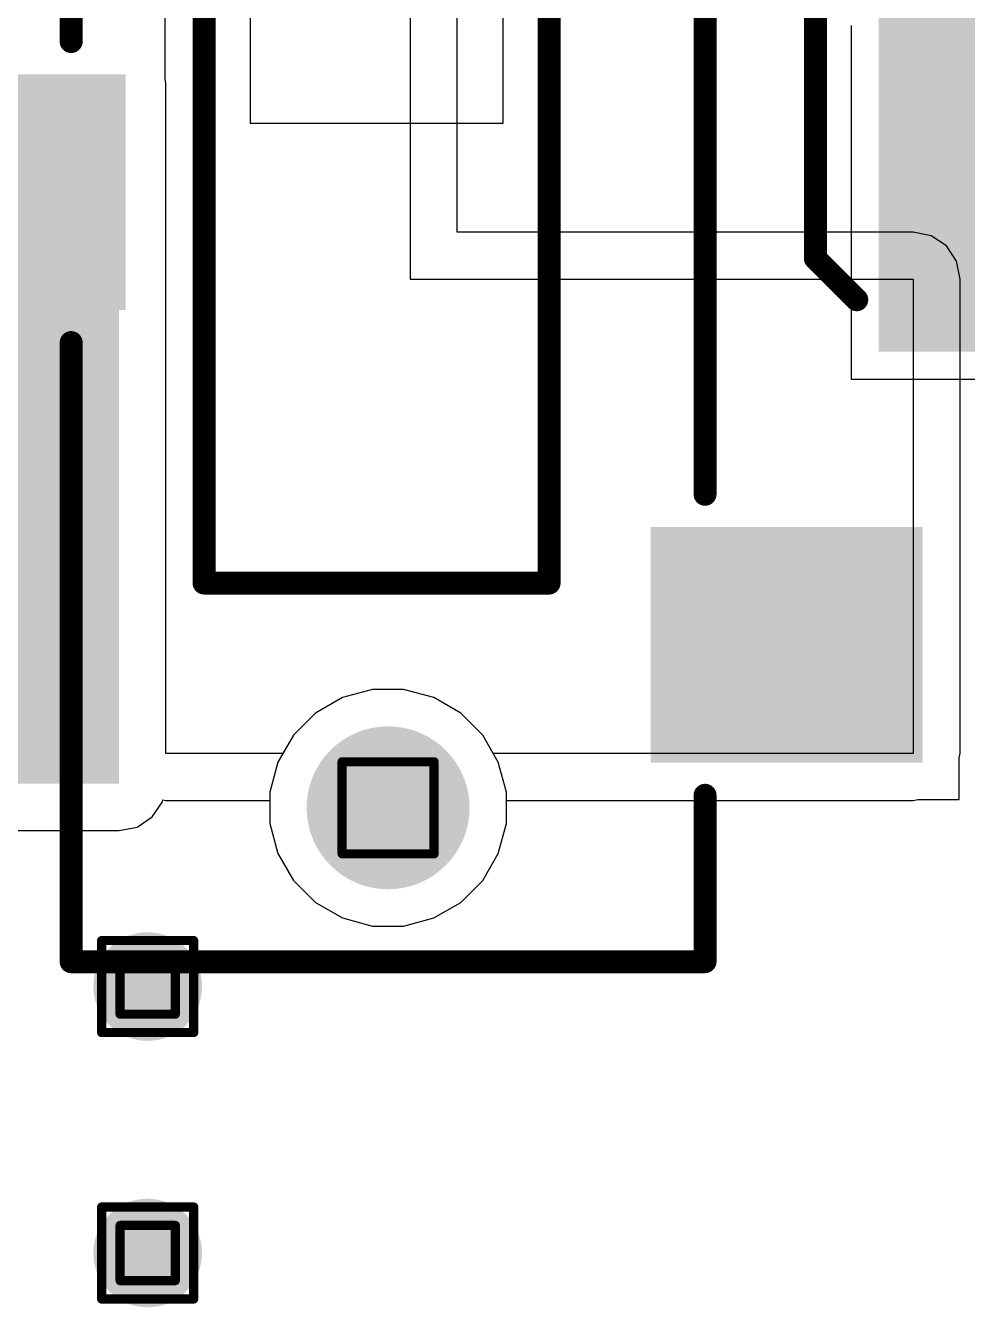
# Model space of a CAD drawing. Header units: inches. Extents: x 0 to 355, y -10 to 78.
# Drawn here: x 22.57 to 27.77, y 11.69 to 18.77 of the extents above; entities that cross this region are included whole.
import ezdxf

# ---------------------------------------------------------------- set-up
doc = ezdxf.new("R2010")
doc.units = ezdxf.units.IN
for name, color, linetype in [('Bottom Layer', 5, 'Continuous'), ('Bottom Overlay', 54, 'Continuous'), ('Bottom Paste', 16, 'Continuous'), ('Bottom Solder', 6, 'Continuous'), ('Drill Drawing', 1, 'Continuous'), ('Pad Holes', 156, 'Continuous'), ('Top Layer', 1, 'Continuous'), ('Top Overlay', 2, 'Continuous'), ('Top Paste', 8, 'Continuous'), ('Top Solder', 216, 'Continuous'), ('Via Holes', 16, 'Continuous')]:
    doc.layers.add(name, color=color, linetype=linetype)

# ---------------------------------------------------------------- blocks, each defined once
blk = doc.blocks.new('SMD5032_2P_15')
at = {"layer": 'Top Layer'}
for points in [[(-2.7, 1.2), (-1, 1.2), (-1, -1.2), (-2.7, -1.2)], [(1, 1.2), (2.7, 1.2), (2.7, -1.2), (1, -1.2)]]:
    blk.add_hatch(color=1, dxfattribs=at).paths.add_polyline_path(points)
at = {"layer": 'Top Paste'}
for points in [[(-2.7, 1.2), (-1, 1.2), (-1, -1.2), (-2.7, -1.2)], [(1, 1.2), (2.7, 1.2), (2.7, -1.2), (1, -1.2)]]:
    blk.add_hatch(color=8, dxfattribs=at).paths.add_polyline_path(points)
at = {"layer": 'Top Solder'}
for points in [[(-2.8016, 1.3016), (-0.8984, 1.3016), (-0.8984, -1.3016), (-2.8016, -1.3016)], [(0.8984, 1.3016), (2.8016, 1.3016), (2.8016, -1.3016), (0.8984, -1.3016)]]:
    blk.add_hatch(color=216, dxfattribs=at).paths.add_polyline_path(points)
at = {"layer": 'Top Overlay'}
for points in [[(-2.286, 1.651, 0.127, 0.127, 0), (-2.5146, 1.4224, 0.127, 0.127, 0)], [(-2.286, 1.651, 0.127, 0.127, 0), (2.286, 1.651, 0.127, 0.127, 0)], [(2.286, 1.651, 0.127, 0.127, 0), (2.5146, 1.4224, 0.127, 0.127, 0)], [(-2.5146, -1.4224, 0.127, 0.127, 0), (-2.286, -1.651, 0.127, 0.127, 0)], [(2.5146, -1.4224, 0.127, 0.127, 0), (2.286, -1.651, 0.127, 0.127, 0)], [(-2.286, -1.651, 0.127, 0.127, 0), (2.286, -1.651, 0.127, 0.127, 0)]]:
    blk.add_lwpolyline(points, format="xyseb", dxfattribs=at)
for points in [[(-2.3178, 1.651, 0.0635, 0.0635, 1), (-2.2542, 1.651, 0.0635, 0.0635, 1)], [(-2.3178, 1.651, 0.0635, 0.0635, 1), (-2.2542, 1.651, 0.0635, 0.0635, 1)], [(2.2543, 1.651, 0.0635, 0.0635, 1), (2.3178, 1.651, 0.0635, 0.0635, 1)], [(2.2542, 1.651, 0.0635, 0.0635, 1), (2.3178, 1.651, 0.0635, 0.0635, 1)], [(-2.5463, 1.4224, 0.0635, 0.0635, 1), (-2.4829, 1.4224, 0.0635, 0.0635, 1)], [(2.4829, 1.4224, 0.0635, 0.0635, 1), (2.5464, 1.4224, 0.0635, 0.0635, 1)], [(-2.5463, -1.4224, 0.0635, 0.0635, 1), (-2.4829, -1.4224, 0.0635, 0.0635, 1)], [(2.4829, -1.4224, 0.0635, 0.0635, 1), (2.5464, -1.4224, 0.0635, 0.0635, 1)], [(-2.3178, -1.651, 0.0635, 0.0635, 1), (-2.2542, -1.651, 0.0635, 0.0635, 1)], [(-2.3178, -1.651, 0.0635, 0.0635, 1), (-2.2542, -1.651, 0.0635, 0.0635, 1)], [(2.2543, -1.651, 0.0635, 0.0635, 1), (2.3178, -1.651, 0.0635, 0.0635, 1)], [(2.2542, -1.651, 0.0635, 0.0635, 1), (2.3178, -1.651, 0.0635, 0.0635, 1)]]:
    blk.add_lwpolyline(points, format="xyseb", close=True, dxfattribs=at)
blk = doc.blocks.new('CL_SB_12B_02T_B_31')
at = {"layer": 'Bottom Layer'}
for points in [[(3.1, 2.9001), (3.1, 1.5001), (1.9, 1.5001), (1.9, 2.9001)], [(0.6, -1.5001), (0.6, -2.9001), (-0.6, -2.9001), (-0.6, -1.5001)]]:
    blk.add_hatch(color=5, dxfattribs=at).paths.add_polyline_path(points)
at = {"layer": 'Bottom Paste'}
for points in [[(3.1, 2.9001), (3.1, 1.5001), (1.9, 1.5001), (1.9, 2.9001)], [(0.6, -1.5001), (0.6, -2.9001), (-0.6, -2.9001), (-0.6, -1.5001)]]:
    blk.add_hatch(color=16, dxfattribs=at).paths.add_polyline_path(points)
at = {"layer": 'Bottom Solder'}
for points in [[(3.1508, 2.9509), (3.1508, 1.4493), (1.8492, 1.4493), (1.8492, 2.9509)], [(0.6508, -1.4493), (0.6508, -2.9509), (-0.6508, -2.9509), (-0.6508, -1.4493)]]:
    blk.add_hatch(color=6, dxfattribs=at).paths.add_polyline_path(points)
h = blk.add_hatch(color=6, dxfattribs=at)
edge = h.paths.add_edge_path()
edge.add_arc((3.4, 0), 0.1016, 0, 360)
at = {"layer": 'Pad Holes'}
h = blk.add_hatch(color=7, dxfattribs=at)
edge = h.paths.add_edge_path()
edge.add_arc((3.4, 0), 0.45, 0, 360)
at = {"layer": 'Top Solder'}
h = blk.add_hatch(color=216, dxfattribs=at)
edge = h.paths.add_edge_path()
edge.add_arc((3.4, 0), 0.1016, 0, 360)
at = {"layer": 'Bottom Overlay'}
for p, q in [((-0.381, 0.635), (-2.032, 0.635)), ((-0.381, -0.762), (-0.381, 0.635)), ((-2.032, -0.762), (-0.381, -0.762))]:
    blk.add_line(p, q, dxfattribs=at)
for points in [[(1.6688, 1.7501, 0.127, 0.127, 0), (-1.6687, 1.7501, 0.127, 0.127, 0)], [(4.25, 1.7501, 0.127, 0.127, 0), (3.331, 1.7501, 0.127, 0.127, 0)], [(4.25, -1.75, 0.127, 0.127, 0), (4.25, 1.7501, 0.127, 0.127, 0)], [(2.159, 0.889, 0.127, 0.127, 0), (-2.286, 0.889, 0.127, 0.127, 0)], [(2.159, -1.016, 0.127, 0.127, 0), (2.159, 0.889, 0.127, 0.127, 0)], [(2.159, -1.016, 0.127, 0.127, 0), (-2.286, -1.016, 0.127, 0.127, 0)], [(-0.8311, -1.75, 0.127, 0.127, 0), (-4.25, -1.75, 0.127, 0.127, 0)], [(4.25, -1.75, 0.127, 0.127, 0), (0.8312, -1.75, 0.127, 0.127, 0)]]:
    blk.add_lwpolyline(points, format="xyseb", dxfattribs=at)
for points in [[(1.637, 1.7501, 0.0635, 0.0635, 1), (1.7005, 1.7501, 0.0635, 0.0635, 1)], [(3.2993, 1.7501, 0.0635, 0.0635, 1), (3.3628, 1.7501, 0.0635, 0.0635, 1)], [(4.2182, 1.7501, 0.0635, 0.0635, 1), (4.2817, 1.7501, 0.0635, 0.0635, 1)], [(4.2182, 1.7501, 0.0635, 0.0635, 1), (4.2817, 1.7501, 0.0635, 0.0635, 1)], [(2.1273, 0.889, 0.0635, 0.0635, 1), (2.1907, 0.889, 0.0635, 0.0635, 1)], [(2.1273, 0.889, 0.0635, 0.0635, 1), (2.1907, 0.889, 0.0635, 0.0635, 1)], [(2.1273, -1.016, 0.0635, 0.0635, 1), (2.1907, -1.016, 0.0635, 0.0635, 1)], [(2.1273, -1.016, 0.0635, 0.0635, 1), (2.1907, -1.016, 0.0635, 0.0635, 1)], [(-0.8629, -1.75, 0.0635, 0.0635, 1), (-0.7994, -1.75, 0.0635, 0.0635, 1)], [(0.7994, -1.75, 0.0635, 0.0635, 1), (0.8629, -1.75, 0.0635, 0.0635, 1)], [(4.2182, -1.75, 0.0635, 0.0635, 1), (4.2817, -1.75, 0.0635, 0.0635, 1)], [(4.2182, -1.75, 0.0635, 0.0635, 1), (4.2817, -1.75, 0.0635, 0.0635, 1)]]:
    blk.add_lwpolyline(points, format="xyseb", close=True, dxfattribs=at)

msp = doc.modelspace()

# ---------------------------------------------------------------- hatches: boundary and pattern name
at = {"layer": 'Bottom Layer'}
for points in [[(21.6739, 14.58), (23.0886, 14.58), (23.0886, 18.4472), (21.6739, 18.4472)], [(19.1775, 14.58), (23.0886, 14.58), (23.0886, 15.9), (19.1775, 15.9)]]:
    msp.add_hatch(color=5, dxfattribs=at).paths.add_polyline_path(points)
h = msp.add_hatch(color=5, dxfattribs=at)
edge = h.paths.add_edge_path()
edge.add_arc((23.2466, 13.46), 0.3, 0, 360)
h = msp.add_hatch(color=5, dxfattribs=at)
edge = h.paths.add_edge_path()
edge.add_arc((23.2466, 11.9885), 0.3, 0, 360)
at = {"layer": 'Top Layer'}
h = msp.add_hatch(color=1, dxfattribs=at)
edge = h.paths.add_edge_path()
edge.add_arc((23.2466, 13.46), 0.3, 0, 360)
h = msp.add_hatch(color=1, dxfattribs=at)
edge = h.paths.add_edge_path()
edge.add_arc((23.2466, 11.9885), 0.3, 0, 360)
at = {"layer": 'Via Holes'}
h = msp.add_hatch(color=7, dxfattribs=at)
edge = h.paths.add_edge_path()
edge.add_arc((23.2466, 13.46), 0.15, 0, 360)
h = msp.add_hatch(color=7, dxfattribs=at)
edge = h.paths.add_edge_path()
edge.add_arc((23.2466, 11.9885), 0.15, 0, 360)

# ---------------------------------------------------------------- linework, layer by layer
at = {"layer": 'Bottom Layer'}
for p, q in [((24.6961, 20.5665), (24.6961, 17.367)), ((24.9551, 17.626), (24.9551, 20.5665)), ((23.3426, 18.4722), (23.3426, 18.85)), ((23.3476, 18.4472), (23.3426, 18.4722)), ((23.3476, 14.7472), (23.3476, 18.4472)), ((27.4741, 17.626), (24.9551, 17.626)), ((27.5732, 17.6063), (27.4741, 17.626)), ((27.6572, 17.5501), (27.5732, 17.6063)), ((27.7133, 17.4661), (27.6572, 17.5501)), ((27.7331, 17.367), (27.7133, 17.4661)), ((24.6961, 17.367), (27.4741, 17.367)), ((27.4741, 17.367), (27.4741, 14.7472)), ((27.7331, 14.7472), (27.7331, 17.367)), ((24.4881, 15.1002), (24.322, 15.0557)), ((24.66, 15.1002), (24.4881, 15.1002)), ((24.8261, 15.0557), (24.66, 15.1002)), ((24.322, 15.0557), (24.1731, 14.9697)), ((24.975, 14.9697), (24.8261, 15.0557)), ((24.1731, 14.9697), (24.0515, 14.8481)), ((25.0966, 14.8481), (24.975, 14.9697)), ((24.0515, 14.8481), (23.9932, 14.7472)), ((25.1548, 14.7472), (25.0966, 14.8481)), ((23.9932, 14.7472), (23.3476, 14.7472)), ((27.4741, 14.7472), (25.1548, 14.7472)), ((27.7281, 14.7222), (27.7331, 14.7472)), ((27.7281, 14.4932), (27.7281, 14.7222)), ((23.2717, 14.3969), (23.3279, 14.4809)), ((23.3279, 14.4809), (23.33, 14.4917)), ((23.33, 14.4917), (23.3476, 14.4882)), ((23.3476, 14.4882), (23.921, 14.4882)), ((23.921, 14.4882), (23.921, 14.3612)), ((25.227, 14.3612), (25.227, 14.4882)), ((25.227, 14.4882), (27.4741, 14.4882)), ((27.4741, 14.4882), (27.4991, 14.4932)), ((27.4991, 14.4932), (27.7281, 14.4932)), ((23.1877, 14.3408), (23.2717, 14.3969)), ((20.2816, 14.321), (23.0886, 14.321)), ((23.0886, 14.321), (23.1877, 14.3408)), ((23.921, 14.3612), (23.9655, 14.1951)), ((25.1825, 14.1951), (25.227, 14.3612)), ((23.9655, 14.1951), (24.0515, 14.0462)), ((25.0966, 14.0462), (25.1825, 14.1951)), ((24.0515, 14.0462), (24.1731, 13.9246)), ((24.975, 13.9246), (25.0966, 14.0462)), ((24.1731, 13.9246), (24.322, 13.8386)), ((24.8261, 13.8386), (24.975, 13.9246)), ((24.322, 13.8386), (24.4881, 13.7941)), ((24.66, 13.7941), (24.8261, 13.8386)), ((24.4881, 13.7941), (24.66, 13.7941))]:
    msp.add_line(p, q, dxfattribs=at)
at = {"layer": 'Drill Drawing'}
for points in [[(24.32, 14.7011, 0.0508, 0.0508, 0), (24.828, 14.7011, 0.0508, 0.0508, 0)], [(24.32, 14.1931, 0.0508, 0.0508, 0), (24.32, 14.7011, 0.0508, 0.0508, 0)], [(24.828, 14.1931, 0.0508, 0.0508, 0), (24.828, 14.7011, 0.0508, 0.0508, 0)], [(24.32, 14.1931, 0.0508, 0.0508, 0), (24.828, 14.1931, 0.0508, 0.0508, 0)], [(22.9926, 13.714, 0.0508, 0.0508, 0), (23.5006, 13.714, 0.0508, 0.0508, 0)], [(22.9926, 13.206, 0.0508, 0.0508, 0), (22.9926, 13.714, 0.0508, 0.0508, 0)], [(23.5006, 13.206, 0.0508, 0.0508, 0), (23.5006, 13.714, 0.0508, 0.0508, 0)], [(23.0942, 13.6124, 0.0508, 0.0508, 0), (23.399, 13.6124, 0.0508, 0.0508, 0)], [(23.0942, 13.3076, 0.0508, 0.0508, 0), (23.0942, 13.6124, 0.0508, 0.0508, 0)], [(23.399, 13.3076, 0.0508, 0.0508, 0), (23.399, 13.6124, 0.0508, 0.0508, 0)], [(23.0942, 13.3076, 0.0508, 0.0508, 0), (23.399, 13.3076, 0.0508, 0.0508, 0)], [(22.9926, 13.206, 0.0508, 0.0508, 0), (23.5006, 13.206, 0.0508, 0.0508, 0)], [(22.9926, 12.2425, 0.0508, 0.0508, 0), (23.5006, 12.2425, 0.0508, 0.0508, 0)], [(22.9926, 11.7345, 0.0508, 0.0508, 0), (22.9926, 12.2425, 0.0508, 0.0508, 0)], [(23.5006, 11.7345, 0.0508, 0.0508, 0), (23.5006, 12.2425, 0.0508, 0.0508, 0)], [(23.0942, 12.1409, 0.0508, 0.0508, 0), (23.399, 12.1409, 0.0508, 0.0508, 0)], [(23.0942, 11.8361, 0.0508, 0.0508, 0), (23.0942, 12.1409, 0.0508, 0.0508, 0)], [(23.399, 11.8361, 0.0508, 0.0508, 0), (23.399, 12.1409, 0.0508, 0.0508, 0)], [(23.0942, 11.8361, 0.0508, 0.0508, 0), (23.399, 11.8361, 0.0508, 0.0508, 0)], [(22.9926, 11.7345, 0.0508, 0.0508, 0), (23.5006, 11.7345, 0.0508, 0.0508, 0)]]:
    msp.add_lwpolyline(points, format="xyseb", dxfattribs=at)
for points in [[(24.3073, 14.7011, 0.0254, 0.0254, 1), (24.3327, 14.7011, 0.0254, 0.0254, 1)], [(24.3073, 14.7011, 0.0254, 0.0254, 1), (24.3327, 14.7011, 0.0254, 0.0254, 1)], [(24.8153, 14.7011, 0.0254, 0.0254, 1), (24.8407, 14.7011, 0.0254, 0.0254, 1)], [(24.8153, 14.7011, 0.0254, 0.0254, 1), (24.8407, 14.7011, 0.0254, 0.0254, 1)], [(24.3073, 14.1931, 0.0254, 0.0254, 1), (24.3327, 14.1931, 0.0254, 0.0254, 1)], [(24.3073, 14.1931, 0.0254, 0.0254, 1), (24.3327, 14.1931, 0.0254, 0.0254, 1)], [(24.8153, 14.1931, 0.0254, 0.0254, 1), (24.8407, 14.1931, 0.0254, 0.0254, 1)], [(24.8153, 14.1931, 0.0254, 0.0254, 1), (24.8407, 14.1931, 0.0254, 0.0254, 1)], [(22.9799, 13.714, 0.0254, 0.0254, 1), (23.0053, 13.714, 0.0254, 0.0254, 1)], [(22.9799, 13.714, 0.0254, 0.0254, 1), (23.0053, 13.714, 0.0254, 0.0254, 1)], [(23.4879, 13.714, 0.0254, 0.0254, 1), (23.5133, 13.714, 0.0254, 0.0254, 1)], [(23.4879, 13.714, 0.0254, 0.0254, 1), (23.5133, 13.714, 0.0254, 0.0254, 1)], [(23.0815, 13.6124, 0.0254, 0.0254, 1), (23.1069, 13.6124, 0.0254, 0.0254, 1)], [(23.0815, 13.6124, 0.0254, 0.0254, 1), (23.1069, 13.6124, 0.0254, 0.0254, 1)], [(23.3863, 13.6124, 0.0254, 0.0254, 1), (23.4117, 13.6124, 0.0254, 0.0254, 1)], [(23.3863, 13.6124, 0.0254, 0.0254, 1), (23.4117, 13.6124, 0.0254, 0.0254, 1)], [(23.0815, 13.3076, 0.0254, 0.0254, 1), (23.1069, 13.3076, 0.0254, 0.0254, 1)], [(23.0815, 13.3076, 0.0254, 0.0254, 1), (23.1069, 13.3076, 0.0254, 0.0254, 1)], [(23.3863, 13.3076, 0.0254, 0.0254, 1), (23.4117, 13.3076, 0.0254, 0.0254, 1)], [(23.3863, 13.3076, 0.0254, 0.0254, 1), (23.4117, 13.3076, 0.0254, 0.0254, 1)], [(22.9799, 13.206, 0.0254, 0.0254, 1), (23.0053, 13.206, 0.0254, 0.0254, 1)], [(22.9799, 13.206, 0.0254, 0.0254, 1), (23.0053, 13.206, 0.0254, 0.0254, 1)], [(23.4879, 13.206, 0.0254, 0.0254, 1), (23.5133, 13.206, 0.0254, 0.0254, 1)], [(23.4879, 13.206, 0.0254, 0.0254, 1), (23.5133, 13.206, 0.0254, 0.0254, 1)], [(22.9799, 12.2425, 0.0254, 0.0254, 1), (23.0053, 12.2425, 0.0254, 0.0254, 1)], [(22.9799, 12.2425, 0.0254, 0.0254, 1), (23.0053, 12.2425, 0.0254, 0.0254, 1)], [(23.4879, 12.2425, 0.0254, 0.0254, 1), (23.5133, 12.2425, 0.0254, 0.0254, 1)], [(23.4879, 12.2425, 0.0254, 0.0254, 1), (23.5133, 12.2425, 0.0254, 0.0254, 1)], [(23.0815, 12.1409, 0.0254, 0.0254, 1), (23.1069, 12.1409, 0.0254, 0.0254, 1)], [(23.0815, 12.1409, 0.0254, 0.0254, 1), (23.1069, 12.1409, 0.0254, 0.0254, 1)], [(23.3863, 12.1409, 0.0254, 0.0254, 1), (23.4117, 12.1409, 0.0254, 0.0254, 1)], [(23.3863, 12.1409, 0.0254, 0.0254, 1), (23.4117, 12.1409, 0.0254, 0.0254, 1)], [(23.0815, 11.8361, 0.0254, 0.0254, 1), (23.1069, 11.8361, 0.0254, 0.0254, 1)], [(23.0815, 11.8361, 0.0254, 0.0254, 1), (23.1069, 11.8361, 0.0254, 0.0254, 1)], [(23.3863, 11.8361, 0.0254, 0.0254, 1), (23.4117, 11.8361, 0.0254, 0.0254, 1)], [(23.3863, 11.8361, 0.0254, 0.0254, 1), (23.4117, 11.8361, 0.0254, 0.0254, 1)], [(22.9799, 11.7345, 0.0254, 0.0254, 1), (23.0053, 11.7345, 0.0254, 0.0254, 1)], [(22.9799, 11.7345, 0.0254, 0.0254, 1), (23.0053, 11.7345, 0.0254, 0.0254, 1)], [(23.4879, 11.7345, 0.0254, 0.0254, 1), (23.5133, 11.7345, 0.0254, 0.0254, 1)], [(23.4879, 11.7345, 0.0254, 0.0254, 1), (23.5133, 11.7345, 0.0254, 0.0254, 1)]]:
    msp.add_lwpolyline(points, format="xyseb", close=True, dxfattribs=at)
at = {"layer": 'Top Layer'}
for p, q in [((27.1302, 18.7673), (27.1302, 16.8133)), ((27.1302, 16.8133), (30.0382, 16.8133)), ((24.4881, 15.1002), (24.322, 15.0557)), ((24.66, 15.1002), (24.4881, 15.1002)), ((24.8261, 15.0557), (24.66, 15.1002)), ((24.322, 15.0557), (24.1731, 14.9697)), ((24.975, 14.9697), (24.8261, 15.0557)), ((24.1731, 14.9697), (24.0515, 14.8481)), ((25.0966, 14.8481), (24.975, 14.9697)), ((24.0515, 14.8481), (23.9655, 14.6992)), ((25.1825, 14.6992), (25.0966, 14.8481)), ((23.9655, 14.6992), (23.921, 14.5331)), ((25.227, 14.5331), (25.1825, 14.6992)), ((23.921, 14.5331), (23.921, 14.3612)), ((25.227, 14.3612), (25.227, 14.5331)), ((23.921, 14.3612), (23.9655, 14.1951)), ((25.1825, 14.1951), (25.227, 14.3612)), ((23.9655, 14.1951), (24.0515, 14.0462)), ((25.0966, 14.0462), (25.1825, 14.1951)), ((24.0515, 14.0462), (24.1731, 13.9246)), ((24.975, 13.9246), (25.0966, 14.0462)), ((24.1731, 13.9246), (24.322, 13.8386)), ((24.8261, 13.8386), (24.975, 13.9246)), ((24.322, 13.8386), (24.4881, 13.7941)), ((24.66, 13.7941), (24.8261, 13.8386)), ((24.4881, 13.7941), (24.66, 13.7941))]:
    msp.add_line(p, q, dxfattribs=at)

# ---------------------------------------------------------------- block references
for name, p, rotation in [('SMD5032_2P_15', (28.5842, 19.7673), 90), ('CL_SB_12B_02T_B_31', (24.574, 17.8472), 270)]:
    msp.add_blockref(name, p, dxfattribs=dict(rotation=rotation))

doc.saveas('drawing.dxf')
